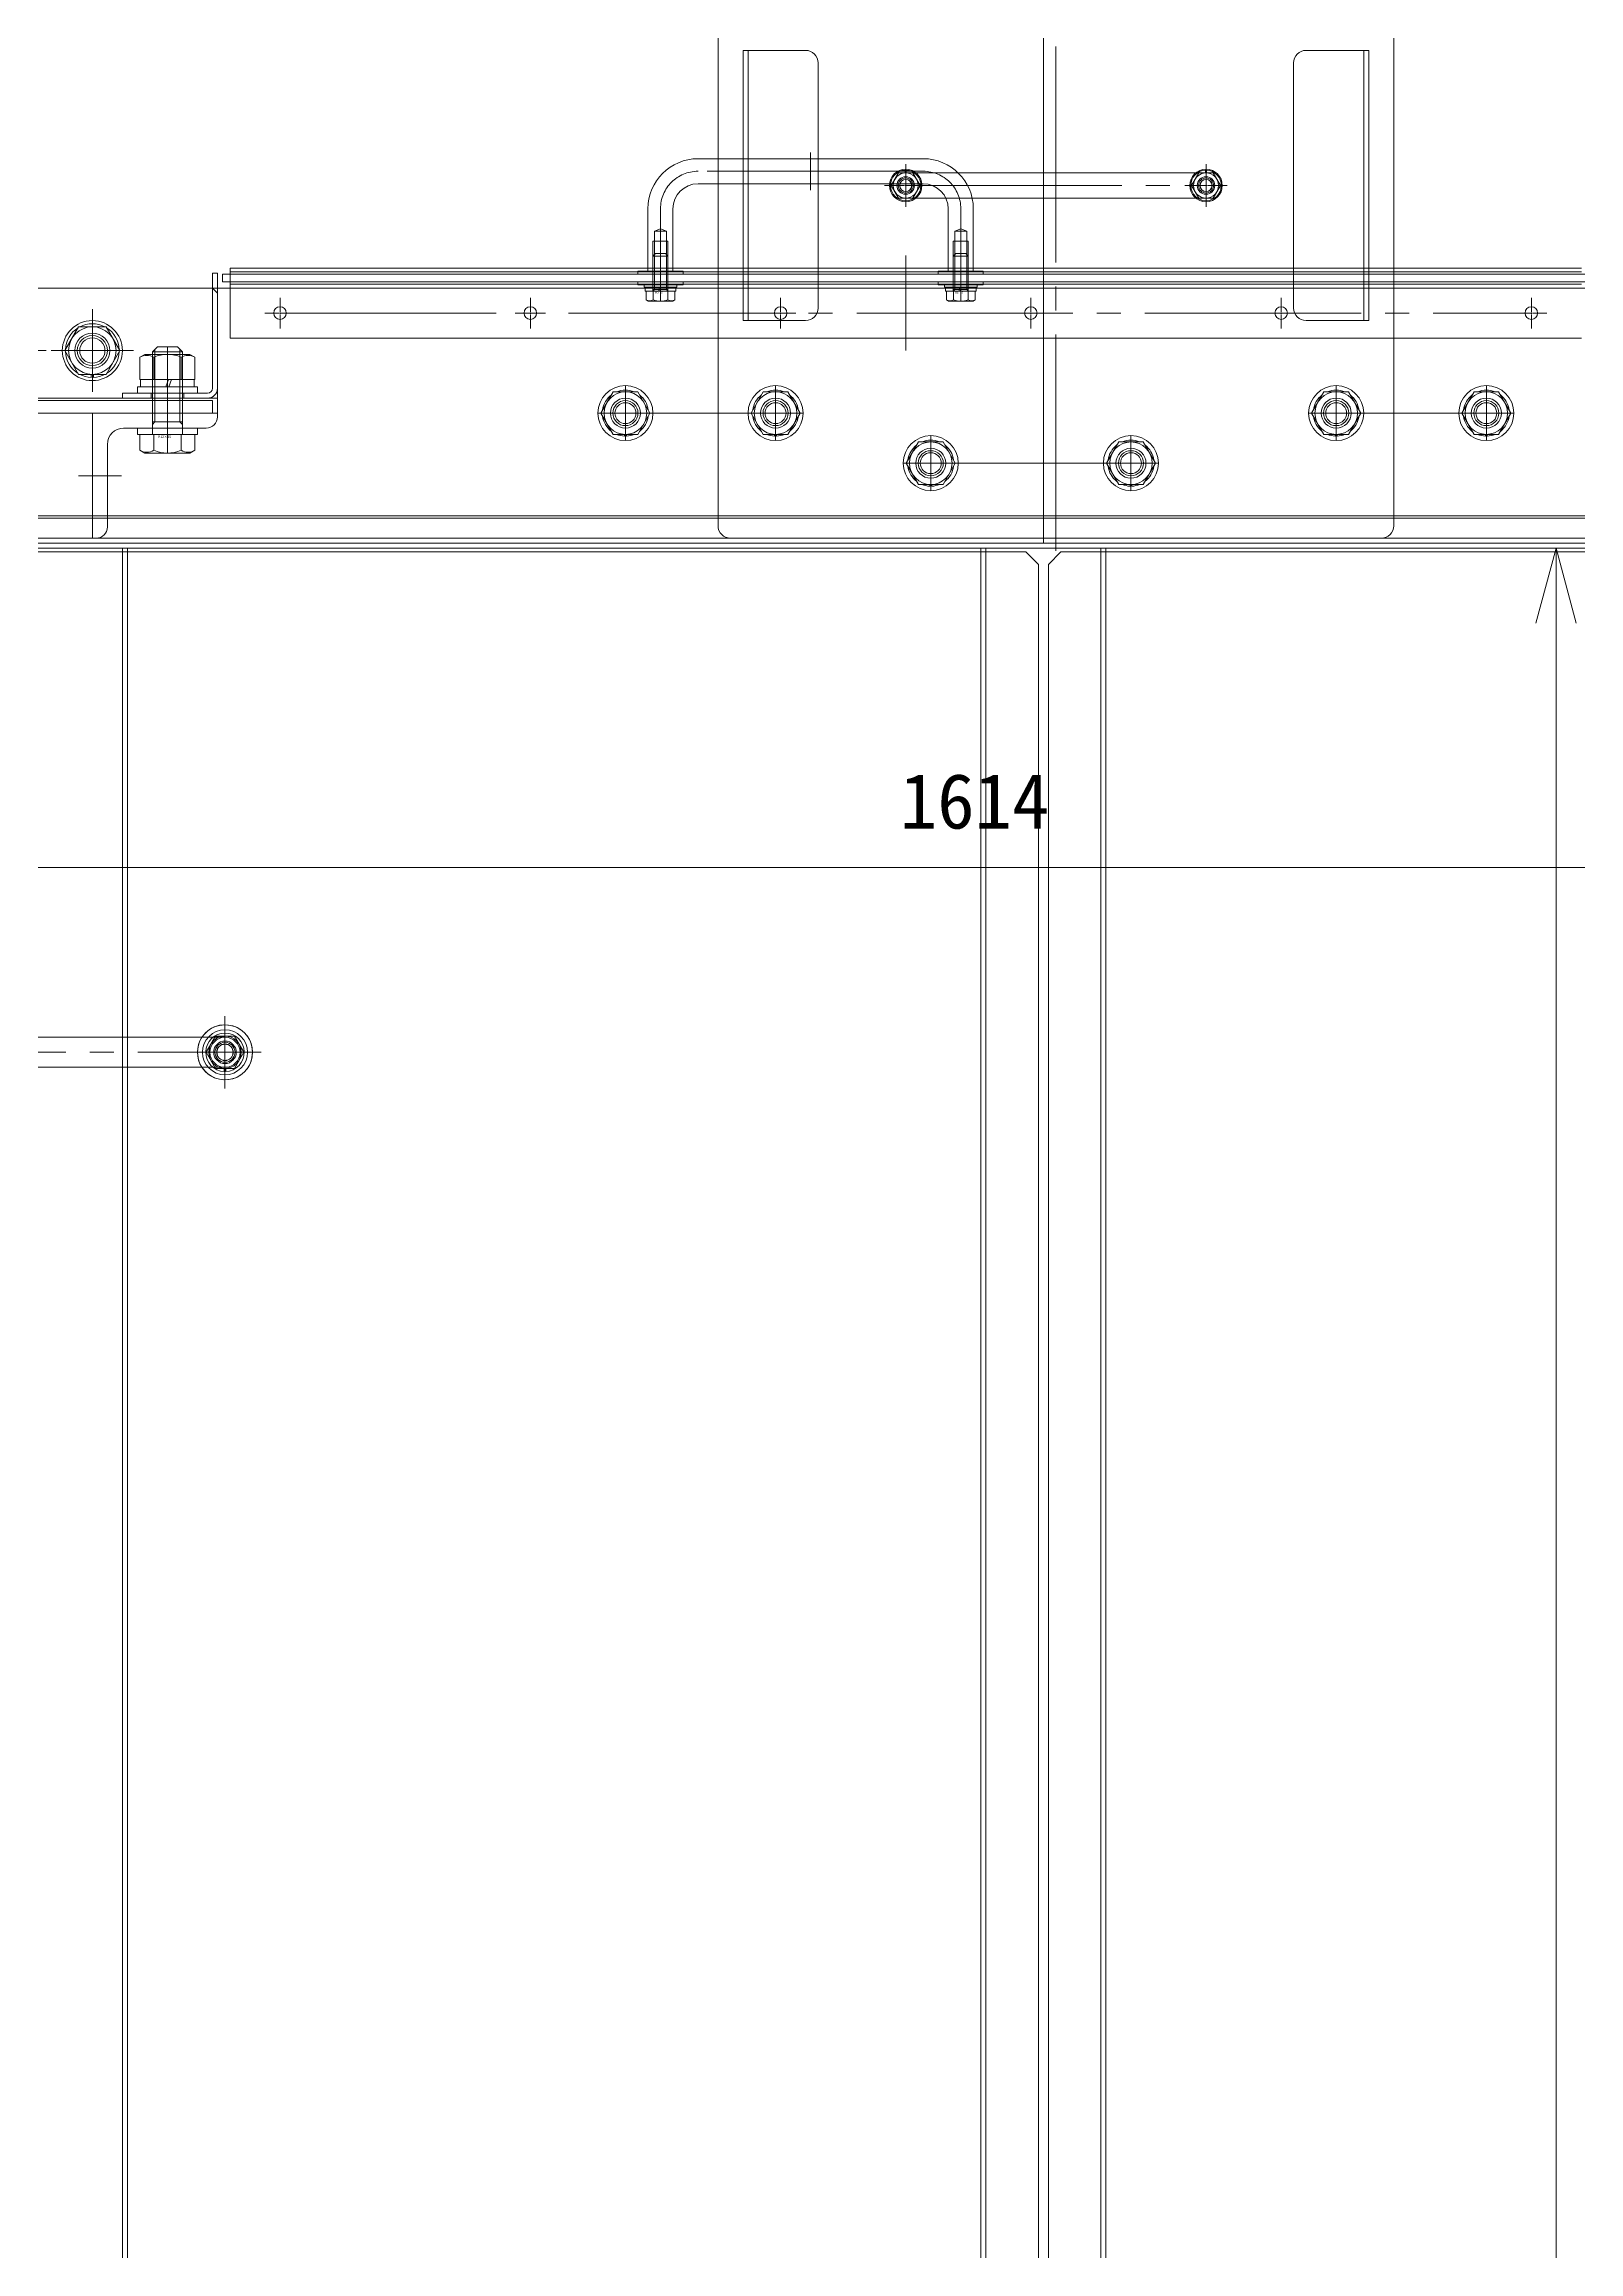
# Model space of a CAD drawing. Units: millimetres at full size. Extents: x -32787 to 32787, y -11878 to 14562.
# Drawn here: x -18567 to -17954, y 10289 to 11172 of the extents above; entities that cross this region are included whole.
import ezdxf
from ezdxf.enums import TextEntityAlignment as Align

# ---------------------------------------------------------------- set-up
doc = ezdxf.new("R2010")
doc.units = ezdxf.units.MM
doc.header["$LTSCALE"] = 9.6
doc.linetypes.add('CHAIN2', pattern=[12, 9, -1, 1, -1])
for name, color, linetype, lineweight in [('0-2_0', 2, 'Continuous', 9), ('0-7_01_外形線', 134, 'Continuous', 9), ('0-8_04_中心線', 4, 'CHAIN2', 9), ('0-9_03_かくれ線', 5, 'Continuous', 9), ('0-E_08_DIM', 3, 'Continuous', 9)]:
    doc.layers.add(name, color=color, linetype=linetype, lineweight=lineweight)
doc.styles.add('ＭＳ ゴシック', font='')
doc.styles.get('ＭＳ ゴシック').set_extended_font_data('MS Gothic')

# ---------------------------------------------------------------- blocks, each defined once
blk = doc.blocks.new('U4927')
at = {"layer": '0-8_04_中心線'}
for p, q in [((0, 1.4), (0, 10.5)), ((-10.5, 0), (-1.4, 0)), ((1.4, 0), (10.5, 0)), ((0, -10.5), (0, -1.4))]:
    blk.add_line(p, q, dxfattribs=at)
at = {"layer": '0-8_04_中心線', "linetype": 'Continuous'}
for p, q in [((-0.7, 0), (0.7, 0)), ((0, -0.7), (0, 0.7))]:
    blk.add_line(p, q, dxfattribs=at)
blk = doc.blocks.new('U4916')
at = {"layer": '0-8_04_中心線'}
for p, q in [((0, 1.2), (0, 9.5)), ((-9.5, 0), (-1.2, 0)), ((1.2, 0), (9.5, 0)), ((0, -9.5), (0, -1.2))]:
    blk.add_line(p, q, dxfattribs=at)
at = {"layer": '0-8_04_中心線', "linetype": 'Continuous'}
for p, q in [((-0.6, 0), (0.6, 0)), ((0, -0.6), (0, 0.6))]:
    blk.add_line(p, q, dxfattribs=at)
blk = doc.blocks.new('U4917')
at = {"layer": '0-8_04_中心線'}
for p, q in [((0, 1.2), (0, 9.5)), ((-9.5, 0), (-1.2, 0)), ((1.2, 0), (9.5, 0)), ((0, -9.5), (0, -1.2))]:
    blk.add_line(p, q, dxfattribs=at)
at = {"layer": '0-8_04_中心線', "linetype": 'Continuous'}
for p, q in [((-0.6, 0), (0.6, 0)), ((0, -0.6), (0, 0.6))]:
    blk.add_line(p, q, dxfattribs=at)
blk = doc.blocks.new('U4918')
at = {"layer": '0-8_04_中心線'}
for p, q in [((0, 1.2), (0, 9.5)), ((-9.5, 0), (-1.2, 0)), ((1.2, 0), (9.5, 0)), ((0, -9.5), (0, -1.2))]:
    blk.add_line(p, q, dxfattribs=at)
at = {"layer": '0-8_04_中心線', "linetype": 'Continuous'}
for p, q in [((-0.6, 0), (0.6, 0)), ((0, -0.6), (0, 0.6))]:
    blk.add_line(p, q, dxfattribs=at)
blk = doc.blocks.new('U4919')
at = {"layer": '0-8_04_中心線'}
for p, q in [((0, 1.2), (0, 9.5)), ((-9.5, 0), (-1.2, 0)), ((1.2, 0), (9.5, 0)), ((0, -9.5), (0, -1.2))]:
    blk.add_line(p, q, dxfattribs=at)
at = {"layer": '0-8_04_中心線', "linetype": 'Continuous'}
for p, q in [((-0.6, 0), (0.6, 0)), ((0, -0.6), (0, 0.6))]:
    blk.add_line(p, q, dxfattribs=at)
blk = doc.blocks.new('U4920')
at = {"layer": '0-8_04_中心線'}
for p, q in [((0, 1.2), (0, 9.5)), ((-9.5, 0), (-1.2, 0)), ((1.2, 0), (9.5, 0)), ((0, -9.5), (0, -1.2))]:
    blk.add_line(p, q, dxfattribs=at)
at = {"layer": '0-8_04_中心線', "linetype": 'Continuous'}
for p, q in [((-0.6, 0), (0.6, 0)), ((0, -0.6), (0, 0.6))]:
    blk.add_line(p, q, dxfattribs=at)
blk = doc.blocks.new('U4921')
at = {"layer": '0-8_04_中心線'}
for p, q in [((0, 1.2), (0, 9.5)), ((-9.5, 0), (-1.2, 0)), ((1.2, 0), (9.5, 0)), ((0, -9.5), (0, -1.2))]:
    blk.add_line(p, q, dxfattribs=at)
at = {"layer": '0-8_04_中心線', "linetype": 'Continuous'}
for p, q in [((-0.6, 0), (0.6, 0)), ((0, -0.6), (0, 0.6))]:
    blk.add_line(p, q, dxfattribs=at)
blk = doc.blocks.new('U5022')
at = {"layer": '0-8_04_中心線'}
for p, q in [((-6.11, 0), (-0.522, 0)), ((0, 0.522), (0, 6.11)), ((0.522, 0), (6.11, 0)), ((0, -6.11), (0, -0.522))]:
    blk.add_line(p, q, dxfattribs=at)
at = {"layer": '0-8_04_中心線', "linetype": 'Continuous'}
for p, q in [((-0.261, 0), (0.261, 0)), ((0, -0.261), (0, 0.261))]:
    blk.add_line(p, q, dxfattribs=at)
blk = doc.blocks.new('U5023')
at = {"layer": '0-8_04_中心線'}
for p, q in [((-6.11, 0), (-0.522, 0)), ((0, 0.522), (0, 6.11)), ((0.522, 0), (6.11, 0)), ((0, -6.11), (0, -0.522))]:
    blk.add_line(p, q, dxfattribs=at)
at = {"layer": '0-8_04_中心線', "linetype": 'Continuous'}
for p, q in [((-0.261, 0), (0.261, 0)), ((0, -0.261), (0, 0.261))]:
    blk.add_line(p, q, dxfattribs=at)
blk = doc.blocks.new('U5024')
at = {"layer": '0-8_04_中心線'}
for p, q in [((-6.11, 0), (-0.522, 0)), ((0, 0.522), (0, 6.11)), ((0.522, 0), (6.11, 0)), ((0, -6.11), (0, -0.522))]:
    blk.add_line(p, q, dxfattribs=at)
at = {"layer": '0-8_04_中心線', "linetype": 'Continuous'}
for p, q in [((-0.261, 0), (0.261, 0)), ((0, -0.261), (0, 0.261))]:
    blk.add_line(p, q, dxfattribs=at)
blk = doc.blocks.new('U5025')
at = {"layer": '0-8_04_中心線'}
for p, q in [((-6.11, 0), (-0.522, 0)), ((0, 0.522), (0, 6.11)), ((0.522, 0), (6.11, 0)), ((0, -6.11), (0, -0.522))]:
    blk.add_line(p, q, dxfattribs=at)
at = {"layer": '0-8_04_中心線', "linetype": 'Continuous'}
for p, q in [((-0.261, 0), (0.261, 0)), ((0, -0.261), (0, 0.261))]:
    blk.add_line(p, q, dxfattribs=at)
blk = doc.blocks.new('U5026')
at = {"layer": '0-8_04_中心線'}
for p, q in [((-6.11, 0), (-0.522, 0)), ((0, 0.522), (0, 6.11)), ((0.522, 0), (6.11, 0)), ((0, -6.11), (0, -0.522))]:
    blk.add_line(p, q, dxfattribs=at)
at = {"layer": '0-8_04_中心線', "linetype": 'Continuous'}
for p, q in [((-0.261, 0), (0.261, 0)), ((0, -0.261), (0, 0.261))]:
    blk.add_line(p, q, dxfattribs=at)
blk = doc.blocks.new('U5021')
at = {"layer": '0-8_04_中心線'}
for p, q in [((-6.11, 0), (-0.522, 0)), ((0, 0.522), (0, 6.11)), ((0.522, 0), (6.11, 0)), ((0, -6.11), (0, -0.522))]:
    blk.add_line(p, q, dxfattribs=at)
at = {"layer": '0-8_04_中心線', "linetype": 'Continuous'}
for p, q in [((-0.261, 0), (0.261, 0)), ((0, -0.261), (0, 0.261))]:
    blk.add_line(p, q, dxfattribs=at)
blk = doc.blocks.new('U5093')
at = {"layer": '0-8_04_中心線'}
for p, q in [((0, 1.2), (0, 9.5)), ((-9.5, 0), (-1.2, 0)), ((1.2, 0), (9.5, 0)), ((0, -9.5), (0, -1.2))]:
    blk.add_line(p, q, dxfattribs=at)
at = {"layer": '0-8_04_中心線', "linetype": 'Continuous'}
for p, q in [((-0.6, 0), (0.6, 0)), ((0, -0.6), (0, 0.6))]:
    blk.add_line(p, q, dxfattribs=at)
blk = doc.blocks.new('U5095')
at = {"layer": '0-8_04_中心線'}
for p, q in [((0, 2.2), (0, 14.5)), ((-14.5, 0), (-2.2, 0)), ((2.2, 0), (14.5, 0)), ((0, -14.5), (0, -2.2))]:
    blk.add_line(p, q, dxfattribs=at)
at = {"layer": '0-8_04_中心線', "linetype": 'Continuous'}
for p, q in [((-1.1, 0), (1.1, 0)), ((0, -1.1), (0, 1.1))]:
    blk.add_line(p, q, dxfattribs=at)
blk = doc.blocks.new('U5097')
at = {"layer": '0-8_04_中心線'}
for p, q in [((0, 2.2), (0, 14.5)), ((-14.5, 0), (-2.2, 0)), ((2.2, 0), (14.5, 0)), ((0, -14.5), (0, -2.2))]:
    blk.add_line(p, q, dxfattribs=at)
at = {"layer": '0-8_04_中心線', "linetype": 'Continuous'}
for p, q in [((-1.1, 0), (1.1, 0)), ((0, -1.1), (0, 1.1))]:
    blk.add_line(p, q, dxfattribs=at)
blk = doc.blocks.new('U5104')
at = {"layer": '0-8_04_中心線'}
for p, q in [((-8, 0), (-0.9, 0)), ((0, 0.9), (0, 8)), ((0.9, 0), (8, 0)), ((0, -8), (0, -0.9))]:
    blk.add_line(p, q, dxfattribs=at)
at = {"layer": '0-8_04_中心線', "linetype": 'Continuous'}
for p, q in [((-0.45, 0), (0.45, 0)), ((0, -0.45), (0, 0.45))]:
    blk.add_line(p, q, dxfattribs=at)
blk = doc.blocks.new('U5120')
at = {"layer": '0-8_04_中心線'}
for p, q in [((0, 2.2), (0, 14.5)), ((-14.5, 0), (-2.2, 0)), ((2.2, 0), (14.5, 0)), ((0, -14.5), (0, -2.2))]:
    blk.add_line(p, q, dxfattribs=at)
at = {"layer": '0-8_04_中心線', "linetype": 'Continuous'}
for p, q in [((-1.1, 0), (1.1, 0)), ((0, -1.1), (0, 1.1))]:
    blk.add_line(p, q, dxfattribs=at)
blk = doc.blocks.new('U5116')
at = {"layer": '0-8_04_中心線'}
for p, q in [((0, 1.2), (0, 9.5)), ((-9.5, 0), (-1.2, 0)), ((1.2, 0), (9.5, 0)), ((0, -9.5), (0, -1.2))]:
    blk.add_line(p, q, dxfattribs=at)
at = {"layer": '0-8_04_中心線', "linetype": 'Continuous'}
for p, q in [((-0.6, 0), (0.6, 0)), ((0, -0.6), (0, 0.6))]:
    blk.add_line(p, q, dxfattribs=at)
blk = doc.blocks.new('U5118')
at = {"layer": '0-8_04_中心線'}
for p, q in [((0, 2.2), (0, 14.5)), ((-14.5, 0), (-2.2, 0)), ((2.2, 0), (14.5, 0)), ((0, -14.5), (0, -2.2))]:
    blk.add_line(p, q, dxfattribs=at)
at = {"layer": '0-8_04_中心線', "linetype": 'Continuous'}
for p, q in [((-1.1, 0), (1.1, 0)), ((0, -1.1), (0, 1.1))]:
    blk.add_line(p, q, dxfattribs=at)
blk = doc.blocks.new('U5434')
at = {"layer": '0-8_04_中心線'}
for p, q in [((0, 2.6), (0, 16.5)), ((-16.5, 0), (-2.6, 0)), ((2.6, 0), (16.5, 0)), ((0, -16.5), (0, -2.6))]:
    blk.add_line(p, q, dxfattribs=at)
at = {"layer": '0-8_04_中心線', "linetype": 'Continuous'}
for p, q in [((-1.3, 0), (1.3, 0)), ((0, -1.3), (0, 1.3))]:
    blk.add_line(p, q, dxfattribs=at)
blk = doc.blocks.new('U6081')
at = {"layer": '0-8_04_中心線'}
for p, q in [((-7, 0), (-0.7, 0)), ((0, 0.7), (0, 7)), ((0.7, 0), (7, 0)), ((0, -7), (0, -0.7))]:
    blk.add_line(p, q, dxfattribs=at)
at = {"layer": '0-8_04_中心線', "linetype": 'Continuous'}
for p, q in [((-0.35, 0), (0.35, 0)), ((0, -0.35), (0, 0.35))]:
    blk.add_line(p, q, dxfattribs=at)
blk = doc.blocks.new('U6082')
at = {"layer": '0-8_04_中心線'}
for p, q in [((-7, 0), (-0.7, 0)), ((0, 0.7), (0, 7)), ((0.7, 0), (7, 0)), ((0, -7), (0, -0.7))]:
    blk.add_line(p, q, dxfattribs=at)
at = {"layer": '0-8_04_中心線', "linetype": 'Continuous'}
for p, q in [((-0.35, 0), (0.35, 0)), ((0, -0.35), (0, 0.35))]:
    blk.add_line(p, q, dxfattribs=at)
blk = doc.blocks.new('U6084')
at = {"layer": '0-8_04_中心線'}
for p, q in [((-8.5, 0), (-1, 0)), ((0, 1), (0, 8.5)), ((1, 0), (8.5, 0)), ((0, -8.5), (0, -1))]:
    blk.add_line(p, q, dxfattribs=at)
at = {"layer": '0-8_04_中心線', "linetype": 'Continuous'}
for p, q in [((-0.5, 0), (0.5, 0)), ((0, -0.5), (0, 0.5))]:
    blk.add_line(p, q, dxfattribs=at)
blk = doc.blocks.new('U6083')
at = {"layer": '0-8_04_中心線'}
for p, q in [((-8.5, 0), (-1, 0)), ((0, 1), (0, 8.5)), ((1, 0), (8.5, 0)), ((0, -8.5), (0, -1))]:
    blk.add_line(p, q, dxfattribs=at)
at = {"layer": '0-8_04_中心線', "linetype": 'Continuous'}
for p, q in [((-0.5, 0), (0.5, 0)), ((0, -0.5), (0, 0.5))]:
    blk.add_line(p, q, dxfattribs=at)
blk = doc.blocks.new('_Open30')
at = {"layer": '0-E_08_DIM'}
blk.add_line((0, 0), (-1, 0), dxfattribs=at)
blk.add_lwpolyline([(-1, 0.2679), (0, 0), (-1, -0.2679)], dxfattribs=at)

msp = doc.modelspace()

# ---------------------------------------------------------------- linework, layer by layer
at = {"layer": '0-2_0', "color": 134}
for p, q in [((-18970.165, 10983.284), (-17366.165, 10983.284)), ((-18975.165, 10970.284), (-17361.165, 10970.284)), ((-18584.165, 10970.284), (-18534.165, 10970.284)), ((-18534.165, 10968.784), (-18534.165, 10970.284)), ((-18193.165, 10970.284), (-18143.165, 10970.284)), ((-18193.165, 10968.784), (-18193.165, 10970.284)), ((-18143.165, 10968.784), (-18143.165, 10970.284))]:
    msp.add_line(p, q, dxfattribs=at)
for points in [[(-18500.165, 11074.269), (-18500.165, 11080.284), (-18498.165, 11080.284), (-18498.165, 11074.336)], [(-18493.155, 11076.781), (-18496.155, 11076.781), (-18496.155, 11079.781), (-18493.155, 11079.781)]]:
    msp.add_lwpolyline(points, dxfattribs=at)
at = {"layer": '0-7_01_外形線'}
for p, q in [((-18298.165, 11082.284), (-18298.165, 11174.284)), ((-18028.165, 11082.284), (-18028.165, 11174.284)), ((-18298.165, 11125.981), (-18306.155, 11125.981)), ((-18223.165, 11120.284), (-18103.165, 11120.284)), ((-18298.165, 11115.981), (-18306.155, 11115.981)), ((-18326.155, 11105.981), (-18326.155, 11082.281)), ((-18316.155, 11105.981), (-18316.155, 11082.281)), ((-18223.165, 11110.284), (-18103.165, 11110.284)), ((-18500.165, 11080.284), (-18498.165, 11080.284)), ((-18493.155, 11082.284), (-17953.155, 11082.284)), ((-18493.155, 11054.284), (-18493.155, 11082.284)), ((-18493.155, 11074.284), (-18823.155, 11074.284)), ((-18553.65, 11058.784), (-18559.134, 11049.284)), ((-18542.68, 11058.784), (-18553.65, 11058.784)), ((-18537.195, 11049.284), (-18542.68, 11058.784)), ((-18559.134, 11049.284), (-18553.65, 11039.784)), ((-18542.68, 11039.784), (-18537.195, 11049.284)), ((-18493.155, 11054.284), (-17953.155, 11054.284)), ((-18553.65, 11039.784), (-18542.68, 11039.784)), ((-18548.615, 11039.784), (-18548.615, 11038.543)), ((-18547.715, 11039.784), (-18547.715, 11038.543)), ((-18325.35, 11024.284), (-18330.257, 11032.784)), ((-18265.35, 11024.284), (-18270.257, 11032.784)), ((-18041.35, 11024.284), (-18046.257, 11032.784)), ((-17981.35, 11024.284), (-17986.257, 11032.784)), ((-18344.98, 11024.284), (-18340.072, 11015.784)), ((-18330.257, 11015.784), (-18325.35, 11024.284)), ((-18284.98, 11024.284), (-18280.072, 11015.784)), ((-18270.257, 11015.784), (-18265.35, 11024.284)), ((-18060.98, 11024.284), (-18056.072, 11015.784)), ((-18046.257, 11015.784), (-18041.35, 11024.284)), ((-18000.98, 11024.284), (-17996.072, 11015.784)), ((-17986.257, 11015.784), (-17981.35, 11024.284)), ((-18340.072, 11015.784), (-18330.257, 11015.784)), ((-18335.54, 11015.784), (-18335.54, 11015.091)), ((-18334.79, 11015.784), (-18334.79, 11015.091)), ((-18280.072, 11015.784), (-18270.257, 11015.784)), ((-18275.54, 11015.784), (-18275.54, 11015.091)), ((-18274.79, 11015.784), (-18274.79, 11015.091)), ((-18056.072, 11015.784), (-18046.257, 11015.784)), ((-18051.54, 11015.784), (-18051.54, 11015.091)), ((-18050.79, 11015.784), (-18050.79, 11015.091)), ((-17996.072, 11015.784), (-17986.257, 11015.784)), ((-17991.54, 11015.784), (-17991.54, 11015.091)), ((-17990.79, 11015.784), (-17990.79, 11015.091)), ((-18203.35, 11004.284), (-18208.257, 11012.784)), ((-18123.35, 11004.284), (-18128.257, 11012.784)), ((-18222.98, 11004.284), (-18218.072, 10995.784)), ((-18208.257, 10995.784), (-18203.35, 11004.284)), ((-18142.98, 11004.284), (-18138.072, 10995.784)), ((-18128.257, 10995.784), (-18123.35, 11004.284)), ((-18218.072, 10995.784), (-18208.257, 10995.784)), ((-18213.54, 10995.784), (-18213.54, 10995.091)), ((-18212.79, 10995.784), (-18212.79, 10995.091)), ((-18138.072, 10995.784), (-18128.257, 10995.784)), ((-18133.54, 10995.784), (-18133.54, 10995.091)), ((-18132.79, 10995.784), (-18132.79, 10995.091)), ((-18645.165, 10774.784), (-18495.165, 10774.784)), ((-18645.165, 10774.784), (-18495.165, 10774.784)), ((-18645.165, 10762.784), (-18495.165, 10762.784)), ((-18645.165, 10762.784), (-18495.165, 10762.784))]:
    msp.add_line(p, q, dxfattribs=at)
for points in [[(-18330.257, 11032.784), (-18340.072, 11032.784), (-18344.98, 11024.284)], [(-18270.257, 11032.784), (-18280.072, 11032.784), (-18284.98, 11024.284)], [(-18046.257, 11032.784), (-18056.072, 11032.784), (-18060.98, 11024.284)], [(-17986.257, 11032.784), (-17996.072, 11032.784), (-18000.98, 11024.284)], [(-18208.257, 11012.784), (-18218.072, 11012.784), (-18222.98, 11004.284)], [(-18128.257, 11012.784), (-18138.072, 11012.784), (-18142.98, 11004.284)]]:
    msp.add_lwpolyline(points, dxfattribs=at)
for points in [[(-18970.165, 9983.784), (-18970.165, 10963.784), (-18965.165, 10968.784), (-18175.165, 10968.784), (-18170.165, 10963.784), (-18170.165, 9983.784), (-18175.165, 9978.784), (-18965.165, 9978.784)], [(-17373.166, 10241.284), (-17366.165, 10241.284), (-17366.165, 10963.783), (-17371.165, 10968.783), (-18161.165, 10968.784), (-18166.165, 10963.784), (-18166.165, 9983.784), (-18161.165, 9978.784), (-17378.166, 9978.784), (-17378.166, 10236.284)]]:
    msp.add_lwpolyline(points, close=True, dxfattribs=at)
for centre, radius in [((-18473.155, 11064.284), 2.5), ((-18373.155, 11064.284), 2.5), ((-18273.155, 11064.284), 2.5), ((-18173.155, 11064.284), 2.5), ((-18073.155, 11064.284), 2.5), ((-17973.155, 11064.284), 2.5), ((-18548.165, 11049.284), 12), ((-18548.165, 11049.284), 9.5), ((-18548.165, 11049.284), 6), ((-18548.165, 11049.284), 5.053), ((-18335.165, 11024.284), 11), ((-18335.165, 11024.284), 8.5), ((-18275.165, 11024.284), 11), ((-18275.165, 11024.284), 8.5), ((-18051.165, 11024.284), 11), ((-18051.165, 11024.284), 8.5), ((-17991.165, 11024.284), 11), ((-17991.165, 11024.284), 8.5), ((-18335.165, 11024.284), 5), ((-18335.165, 11024.284), 4.188), ((-18275.165, 11024.284), 5), ((-18275.165, 11024.284), 4.188), ((-18051.165, 11024.284), 5), ((-18051.165, 11024.284), 4.188), ((-17991.165, 11024.284), 5), ((-17991.165, 11024.284), 4.188), ((-18213.165, 11004.284), 11), ((-18133.165, 11004.284), 11), ((-18213.165, 11004.284), 8.5), ((-18213.165, 11004.284), 5), ((-18213.165, 11004.284), 4.188), ((-18133.165, 11004.284), 8.5), ((-18133.165, 11004.284), 5), ((-18133.165, 11004.284), 4.188)]:
    msp.add_circle(centre, radius, dxfattribs=at)
for centre, radius, start, end in [((-18306.155, 11105.981), 20, 90, 180), ((-18223.165, 11115.284), 5, 90, 270), ((-18103.165, 11115.284), 5, 270, 90), ((-18306.155, 11105.981), 10, 90, 180), ((-18548.165, 11049.284), 10.75, 122.09453, 177.90547), ((-18548.165, 11049.284), 10.75, 62.09453, 117.90547), ((-18548.165, 11049.284), 10.75, 2.09453, 57.90547), ((-18548.165, 11049.284), 10.75, 182.09453, 237.90547), ((-18548.165, 11049.284), 10.75, 302.09453, 357.90547), ((-18548.165, 11049.284), 10.75, 242.09453, 267.60087), ((-18548.165, 11049.284), 10.75, 272.39913, 297.90547), ((-18335.165, 11024.284), 9.2, 127.50502, 172.49498), ((-18335.165, 11024.284), 9.2, 67.50502, 112.49498), ((-18335.165, 11024.284), 9.2, 7.50502, 52.49498), ((-18275.165, 11024.284), 9.2, 127.50502, 172.49498), ((-18275.165, 11024.284), 9.2, 67.50502, 112.49498), ((-18275.165, 11024.284), 9.2, 7.50502, 52.49498), ((-18051.165, 11024.284), 9.2, 127.50502, 172.49498), ((-18051.165, 11024.284), 9.2, 67.50502, 112.49498), ((-18051.165, 11024.284), 9.2, 7.50502, 52.49498), ((-17991.165, 11024.284), 9.2, 127.50502, 172.49498), ((-17991.165, 11024.284), 9.2, 67.50502, 112.49498), ((-17991.165, 11024.284), 9.2, 7.50502, 52.49498), ((-18335.165, 11024.284), 9.2, 187.50502, 232.49498), ((-18335.165, 11024.284), 9.2, 307.50502, 352.49498), ((-18275.165, 11024.284), 9.2, 187.50502, 232.49498), ((-18275.165, 11024.284), 9.2, 307.50502, 352.49498), ((-18051.165, 11024.284), 9.2, 187.50502, 232.49498), ((-18051.165, 11024.284), 9.2, 307.50502, 352.49498), ((-17991.165, 11024.284), 9.2, 187.50502, 232.49498), ((-17991.165, 11024.284), 9.2, 307.50502, 352.49498), ((-18335.165, 11024.284), 9.2, 247.50502, 267.66393), ((-18335.165, 11024.284), 9.2, 272.33607, 292.49498), ((-18275.165, 11024.284), 9.2, 247.50502, 267.66393), ((-18275.165, 11024.284), 9.2, 272.33607, 292.49498), ((-18051.165, 11024.284), 9.2, 247.50502, 267.66393), ((-18051.165, 11024.284), 9.2, 272.33607, 292.49498), ((-17991.165, 11024.284), 9.2, 247.50502, 267.66393), ((-17991.165, 11024.284), 9.2, 272.33607, 292.49498), ((-18213.165, 11004.284), 9.2, 127.50502, 172.49498), ((-18213.165, 11004.284), 9.2, 67.50502, 112.49498), ((-18213.165, 11004.284), 9.2, 7.50502, 52.49498), ((-18133.165, 11004.284), 9.2, 127.50502, 172.49498), ((-18133.165, 11004.284), 9.2, 67.50502, 112.49498), ((-18133.165, 11004.284), 9.2, 7.50502, 52.49498), ((-18213.165, 11004.284), 9.2, 187.50502, 232.49498), ((-18213.165, 11004.284), 9.2, 307.50502, 352.49498), ((-18133.165, 11004.284), 9.2, 187.50502, 232.49498), ((-18133.165, 11004.284), 9.2, 307.50502, 352.49498), ((-18213.165, 11004.284), 9.2, 247.50502, 267.66393), ((-18213.165, 11004.284), 9.2, 272.33607, 292.49498), ((-18133.165, 11004.284), 9.2, 247.50502, 267.66393), ((-18133.165, 11004.284), 9.2, 272.33607, 292.49498), ((-18495.165, 10768.784), 11, 213.05573, 146.94427), ((-18495.165, 10768.784), 11, 213.05573, 146.94427), ((-18495.165, 10768.784), 6, 270, 90), ((-18495.165, 10768.784), 6, 270, 90)]:
    msp.add_arc(centre, radius, start, end, dxfattribs=at)
at = {"layer": '0-8_04_中心線'}
for p, q in [((-18163.165, 10969.284), (-18163.165, 11184.284)), ((-18261.155, 11128.481), (-18261.155, 11113.481)), ((-18216.155, 11120.981), (-18306.155, 11120.981)), ((-18163.165, 11107.784), (-18163.165, 11122.784)), ((-18223.165, 11115.284), (-18103.165, 11115.284)), ((-18223.165, 11115.284), (-18103.165, 11115.284)), ((-18321.155, 11105.981), (-18321.155, 11077.981)), ((-18201.155, 11077.981), (-18201.155, 11105.981)), ((-18223.155, 11049.284), (-18223.155, 11087.284)), ((-18548.165, 11061.284), (-18548.165, 11037.284)), ((-18473.155, 11064.284), (-17973.155, 11064.284)), ((-18768.165, 11049.284), (-18548.165, 11049.284)), ((-18536.165, 11049.284), (-18560.165, 11049.284)), ((-18518.165, 11008.284), (-18518.165, 11050.784)), ((-18518.165, 11010.284), (-18518.165, 11043.284)), ((-18518.165, 11021.284), (-18518.165, 11041.284)), ((-18335.165, 11035.284), (-18335.165, 11013.284)), ((-18275.165, 11035.284), (-18275.165, 11013.284)), ((-18051.165, 11035.284), (-18051.165, 11013.284)), ((-17991.165, 11035.284), (-17991.165, 11013.284)), ((-18324.165, 11024.284), (-18346.165, 11024.284)), ((-18335.165, 11024.284), (-18275.165, 11024.284)), ((-18264.165, 11024.284), (-18286.165, 11024.284)), ((-18040.165, 11024.284), (-18062.165, 11024.284)), ((-18051.165, 11024.284), (-17991.165, 11024.284)), ((-17980.165, 11024.284), (-18002.165, 11024.284)), ((-18213.165, 11015.284), (-18213.165, 10993.284)), ((-18133.165, 11015.284), (-18133.165, 10993.284)), ((-18553.66, 10999.284), (-18536.558, 10999.284)), ((-18202.165, 11004.284), (-18224.165, 11004.284)), ((-18213.165, 11004.284), (-18133.165, 11004.284)), ((-18122.165, 11004.284), (-18144.165, 11004.284)), ((-18645.165, 10768.784), (-18495.165, 10768.784)), ((-18645.165, 10768.784), (-18495.165, 10768.784))]:
    msp.add_line(p, q, dxfattribs=at)
for centre, start, end in [((-18306.155, 11105.981), 90, 180), ((-18216.155, 11105.981), 0, 90)]:
    msp.add_arc(centre, 15, start, end, dxfattribs=at)
at = {"layer": '0-9_03_かくれ線'}
for p, q in [((-18288.165, 11169.284), (-18263.165, 11169.284)), ((-18286.165, 11061.284), (-18286.165, 11169.284)), ((-18258.165, 11164.284), (-18258.165, 11066.284)), ((-18068.165, 11164.284), (-18068.165, 11066.284)), ((-18038.165, 11169.284), (-18063.165, 11169.284)), ((-18040.165, 11061.284), (-18040.165, 11169.284)), ((-18216.155, 11125.981), (-18298.165, 11125.981)), ((-18223.39, 11120.284), (-18223.39, 11121.38)), ((-18222.94, 11120.284), (-18222.94, 11121.38)), ((-18103.39, 11120.284), (-18103.39, 11121.38)), ((-18102.94, 11120.284), (-18102.94, 11121.38)), ((-18216.155, 11115.981), (-18298.165, 11115.981)), ((-18206.155, 11082.281), (-18206.155, 11105.981)), ((-18196.155, 11082.281), (-18196.155, 11105.981)), ((-18324.155, 11087.081), (-18323.155, 11088.081)), ((-18318.155, 11087.081), (-18324.155, 11087.081)), ((-18324.155, 11073.081), (-18324.155, 11087.081)), ((-18323.555, 11073.681), (-18323.555, 11087.681)), ((-18319.155, 11088.081), (-18323.155, 11088.081)), ((-18321.155, 11069.081), (-18321.155, 11088.081)), ((-18318.155, 11087.081), (-18319.155, 11088.081)), ((-18318.755, 11073.681), (-18318.755, 11087.681)), ((-18318.155, 11073.081), (-18318.155, 11087.081)), ((-18204.155, 11087.081), (-18203.155, 11088.081)), ((-18198.155, 11087.081), (-18204.155, 11087.081)), ((-18204.155, 11073.081), (-18204.155, 11087.081)), ((-18203.555, 11073.681), (-18203.555, 11087.681)), ((-18199.155, 11088.081), (-18203.155, 11088.081)), ((-18201.155, 11069.081), (-18201.155, 11088.081)), ((-18198.155, 11087.081), (-18199.155, 11088.081)), ((-18198.755, 11073.681), (-18198.755, 11087.681)), ((-18198.155, 11073.081), (-18198.155, 11087.081)), ((-18493.155, 11080.784), (-17953.155, 11080.784)), ((-18493.155, 11079.781), (-17033.155, 11079.781)), ((-18493.155, 11076.781), (-17033.155, 11076.781)), ((-18493.155, 11075.784), (-17953.155, 11075.784)), ((-18326.155, 11082.281), (-18326.155, 11080.981)), ((-18316.155, 11080.981), (-18326.155, 11080.981)), ((-18316.155, 11082.281), (-18316.155, 11080.981)), ((-18298.165, 11082.284), (-18298.165, 10979.284)), ((-18206.155, 11082.281), (-18206.155, 11080.981)), ((-18196.155, 11080.981), (-18206.155, 11080.981)), ((-18196.155, 11082.281), (-18196.155, 11080.981)), ((-18028.165, 11082.284), (-18028.165, 10979.284)), ((-18500.165, 11034.284), (-18500.165, 11074.269)), ((-18498.165, 11034.284), (-18498.165, 11074.336)), ((-17013.155, 11074.284), (-18493.155, 11074.284)), ((-18493.155, 11074.284), (-17953.155, 11074.284)), ((-18321.455, 11074.581), (-18327.255, 11074.581)), ((-18327.255, 11073.081), (-18327.255, 11074.581)), ((-18322, 11073.081), (-18327.255, 11073.081)), ((-18315.381, 11073.081), (-18326.928, 11073.081)), ((-18326.928, 11073.081), (-18326.928, 11069.585)), ((-18315.381, 11073.081), (-18326.928, 11073.081)), ((-18326.928, 11069.585), (-18326.055, 11069.081)), ((-18316.255, 11069.081), (-18326.055, 11069.081)), ((-18324.155, 11073.681), (-18318.155, 11073.681)), ((-18323.555, 11073.681), (-18324.155, 11073.081)), ((-18324.041, 11073.081), (-18324.041, 11069.585)), ((-18321.455, 11074.581), (-18322, 11073.081)), ((-18320.855, 11074.581), (-18321.4, 11073.081)), ((-18315.055, 11073.081), (-18321.4, 11073.081)), ((-18315.055, 11074.581), (-18320.855, 11074.581)), ((-18318.755, 11073.681), (-18318.155, 11073.081)), ((-18318.268, 11073.081), (-18318.268, 11069.585)), ((-18315.381, 11069.585), (-18316.255, 11069.081)), ((-18315.381, 11073.081), (-18315.381, 11069.585)), ((-18315.055, 11074.581), (-18315.055, 11073.081)), ((-18201.455, 11074.581), (-18207.255, 11074.581)), ((-18207.255, 11073.081), (-18207.255, 11074.581)), ((-18202, 11073.081), (-18207.255, 11073.081)), ((-18195.381, 11073.081), (-18206.928, 11073.081)), ((-18206.928, 11073.081), (-18206.928, 11069.585)), ((-18195.381, 11073.081), (-18206.928, 11073.081)), ((-18206.928, 11069.585), (-18206.055, 11069.081)), ((-18196.255, 11069.081), (-18206.055, 11069.081)), ((-18204.155, 11073.681), (-18198.155, 11073.681)), ((-18203.555, 11073.681), (-18204.155, 11073.081)), ((-18204.041, 11073.081), (-18204.041, 11069.585)), ((-18201.455, 11074.581), (-18202, 11073.081)), ((-18200.855, 11074.581), (-18201.4, 11073.081)), ((-18195.055, 11073.081), (-18201.4, 11073.081)), ((-18195.055, 11074.581), (-18200.855, 11074.581)), ((-18198.755, 11073.681), (-18198.155, 11073.081)), ((-18198.268, 11073.081), (-18198.268, 11069.585)), ((-18195.381, 11069.585), (-18196.255, 11069.081)), ((-18195.381, 11073.081), (-18195.381, 11069.585)), ((-18195.055, 11074.581), (-18195.055, 11073.081)), ((-18524.165, 11048.784), (-18522.165, 11050.784)), ((-18523.165, 11020.784), (-18523.165, 11049.784)), ((-18514.165, 11050.784), (-18522.165, 11050.784)), ((-18512.165, 11048.784), (-18514.165, 11050.784)), ((-18513.165, 11020.784), (-18513.165, 11049.784)), ((-18529.134, 11046.647), (-18527.165, 11047.784)), ((-18529.134, 11037.784), (-18529.134, 11046.647)), ((-18527.165, 11047.784), (-18509.165, 11047.784)), ((-18524.165, 11015.784), (-18524.165, 11048.784)), ((-18512.165, 11048.784), (-18524.165, 11048.784)), ((-18523.65, 11037.784), (-18523.65, 11046.647)), ((-18518.165, 11047.784), (-18518.165, 11037.784)), ((-18512.68, 11037.784), (-18512.68, 11046.647)), ((-18512.165, 11015.784), (-18512.165, 11048.784)), ((-18507.195, 11046.647), (-18509.165, 11047.784)), ((-18507.195, 11037.784), (-18507.195, 11046.647)), ((-18536.165, 11032.284), (-18536.165, 11030.284)), ((-18536.165, 11032.284), (-18502.165, 11032.284)), ((-18530.165, 11034.784), (-18530.165, 11032.284)), ((-18506.165, 11032.284), (-18530.165, 11032.284)), ((-18529.134, 11037.784), (-18507.195, 11037.784)), ((-18528.915, 11037.784), (-18517.673, 11037.784)), ((-18528.915, 11034.784), (-18528.915, 11037.784)), ((-18528.915, 11034.784), (-18518.765, 11034.784)), ((-18524.665, 11030.284), (-18524.665, 11032.284)), ((-18518.765, 11034.784), (-18517.673, 11037.784)), ((-18518.165, 11037.784), (-18518.165, 11034.784)), ((-18518.165, 11034.784), (-18518.165, 11032.284)), ((-18517.565, 11034.784), (-18516.473, 11037.784)), ((-18517.565, 11034.784), (-18507.415, 11034.784)), ((-18516.473, 11037.784), (-18507.415, 11037.784)), ((-18511.665, 11030.284), (-18511.665, 11032.284)), ((-18507.415, 11037.784), (-18507.415, 11034.784)), ((-18818.165, 11030.284), (-18498.165, 11030.284)), ((-18536.165, 11030.284), (-18502.165, 11030.284)), ((-18502.665, 11018.284), (-18535.665, 11018.284)), ((-18529.134, 11015.784), (-18529.134, 11009.421)), ((-18529.134, 11015.784), (-18507.195, 11015.784)), ((-18524.165, 11020.784), (-18512.165, 11020.784)), ((-18523.165, 11020.784), (-18524.165, 11019.784)), ((-18523.65, 11015.784), (-18523.65, 11009.421)), ((-18513.165, 11020.784), (-18512.165, 11019.784)), ((-18512.68, 11015.784), (-18512.68, 11009.421)), ((-18507.195, 11015.784), (-18507.195, 11009.421)), ((-18542.165, 11011.784), (-18542.165, 10978.784)), ((-18529.134, 11009.421), (-18527.165, 11008.284)), ((-18509.165, 11008.284), (-18527.165, 11008.284)), ((-18507.195, 11009.421), (-18509.165, 11008.284)), ((-18976.165, 10982.284), (-17360.165, 10982.284)), ((-18976.165, 10974.284), (-17360.165, 10974.284)), ((-18975.165, 10972.284), (-17361.165, 10972.284)), ((-18546.665, 10974.284), (-18548.165, 10974.284)), ((-18536.165, 10970.284), (-18536.165, 8978.284)), ((-18293.165, 10974.284), (-18033.165, 10974.284)), ((-18191.165, 10970.284), (-18191.165, 8978.284)), ((-18145.165, 10970.284), (-18145.165, 8978.284)), ((-18534.165, 10968.784), (-18534.165, 9978.784)), ((-18193.164, 10968.784), (-18193.165, 9978.784)), ((-18143.165, 10968.784), (-18143.165, 9978.784)), ((-18495.465, 10762.284), (-18495.465, 10761.09)), ((-18495.465, 10762.284), (-18495.465, 10761.09)), ((-18494.865, 10762.284), (-18494.865, 10761.09)), ((-18494.865, 10762.284), (-18494.865, 10761.09))]:
    msp.add_line(p, q, dxfattribs=at)
for points in [[(-18263.165, 11061.284), (-18288.165, 11061.284), (-18288.165, 11169.284)], [(-18063.165, 11061.284), (-18038.165, 11061.284), (-18038.165, 11169.284)], [(-18318.755, 11096.981), (-18321.155, 11097.975), (-18323.555, 11096.981)], [(-18318.755, 11080.981), (-18318.755, 11096.981), (-18323.555, 11096.981), (-18323.555, 11080.981)], [(-18198.755, 11096.981), (-18201.155, 11097.975), (-18203.555, 11096.981)], [(-18198.755, 11080.981), (-18198.755, 11096.981), (-18203.555, 11096.981), (-18203.555, 11080.981)], [(-18318.155, 11080.981), (-18318.155, 11092.981), (-18324.155, 11092.981), (-18324.155, 11080.981)], [(-18198.155, 11080.981), (-18198.155, 11092.981), (-18204.155, 11092.981), (-18204.155, 11080.981)], [(-18506.165, 11032.284), (-18506.165, 11034.784), (-18530.165, 11034.784)], [(-18548.165, 10974.284), (-18548.165, 11024.284), (-18498.165, 11024.284), (-18498.165, 11022.784)]]:
    msp.add_lwpolyline(points, dxfattribs=at)
for points in [[(-18226.052, 11110.284), (-18228.938, 11115.284), (-18226.052, 11120.284), (-18220.278, 11120.284), (-18217.391, 11115.284), (-18220.278, 11110.284)], [(-18106.052, 11110.284), (-18108.938, 11115.284), (-18106.052, 11120.284), (-18100.278, 11120.284), (-18097.391, 11115.284), (-18100.278, 11110.284)], [(-18312.155, 11079.781), (-18330.155, 11079.781), (-18330.155, 11080.981), (-18312.155, 11080.981)], [(-18312.155, 11075.581), (-18330.155, 11075.581), (-18330.155, 11076.781), (-18312.155, 11076.781)], [(-18327.655, 11075.581), (-18314.655, 11075.581), (-18314.655, 11074.581), (-18327.655, 11074.581)], [(-18192.155, 11079.781), (-18210.155, 11079.781), (-18210.155, 11080.981), (-18192.155, 11080.981)], [(-18192.155, 11075.581), (-18210.155, 11075.581), (-18210.155, 11076.781), (-18192.155, 11076.781)], [(-18207.655, 11075.581), (-18194.655, 11075.581), (-18194.655, 11074.581), (-18207.655, 11074.581)], [(-18818.165, 11024.284), (-18818.165, 11072.284), (-18816.165, 11074.284), (-18500.165, 11074.284), (-18498.165, 11072.284), (-18498.165, 11024.284)], [(-18816.165, 11029.284), (-18500.165, 11029.284), (-18500.165, 11024.284), (-18816.165, 11024.284)], [(-18530.165, 11018.284), (-18506.165, 11018.284), (-18506.165, 11015.784), (-18530.165, 11015.784)], [(-18498.918, 10775.284), (-18502.67, 10768.784), (-18498.918, 10762.284), (-18491.412, 10762.284), (-18487.659, 10768.784), (-18491.412, 10775.284)], [(-18498.918, 10775.284), (-18502.67, 10768.784), (-18498.918, 10762.284), (-18491.412, 10762.284), (-18487.659, 10768.784), (-18491.412, 10775.284)]]:
    msp.add_lwpolyline(points, close=True, dxfattribs=at)
for centre, radius in [((-18223.165, 11115.284), 6.5), ((-18223.165, 11115.284), 5), ((-18103.165, 11115.284), 6.5), ((-18103.165, 11115.284), 5), ((-18223.165, 11115.284), 3.5), ((-18223.165, 11115.284), 3), ((-18223.165, 11115.284), 3), ((-18223.165, 11115.284), 2.458), ((-18223.165, 11115.284), 2.4), ((-18103.165, 11115.284), 3.5), ((-18103.165, 11115.284), 3), ((-18103.165, 11115.284), 3), ((-18103.165, 11115.284), 2.458), ((-18103.165, 11115.284), 2.4), ((-18548.165, 11049.284), 7), ((-18335.165, 11024.284), 6), ((-18275.165, 11024.284), 6), ((-18051.165, 11024.284), 6), ((-17991.165, 11024.284), 6), ((-18213.165, 11004.284), 6), ((-18133.165, 11004.284), 6), ((-18495.165, 10768.784), 11), ((-18495.165, 10768.784), 11), ((-18495.165, 10768.784), 9), ((-18495.165, 10768.784), 9), ((-18495.165, 10768.784), 6.5), ((-18495.165, 10768.784), 6.5), ((-18495.165, 10768.784), 4.5), ((-18495.165, 10768.784), 4), ((-18495.165, 10768.784), 4), ((-18495.165, 10768.784), 4), ((-18495.165, 10768.784), 4), ((-18495.165, 10768.784), 3.324), ((-18495.165, 10768.784), 3.324), ((-18495.165, 10768.784), 3.25), ((-18495.165, 10768.784), 3.25)]:
    msp.add_circle(centre, radius, dxfattribs=at)
for centre, radius, start, end in [((-18263.165, 11164.284), 5, 0, 90), ((-18063.165, 11164.284), 5, 90, 180), ((-18223.165, 11115.284), 6.1, 92.11385, 87.88615), ((-18223.165, 11115.284), 5, 270, 90), ((-18216.155, 11105.981), 20, 0, 90), ((-18103.165, 11115.284), 6.1, 92.11385, 87.88615), ((-18103.165, 11115.284), 5, 90, 270), ((-18216.155, 11105.981), 10, 0, 90), ((-18325.485, 11072.085), 2.887, 240.00001, 299.99999), ((-18321.155, 11077.595), 8.514, 250.18087, 289.81913), ((-18316.824, 11072.085), 2.887, 240.00001, 299.99999), ((-18205.485, 11072.085), 2.887, 240.00001, 299.99999), ((-18201.155, 11077.595), 8.514, 250.18087, 289.81913), ((-18196.824, 11072.085), 2.887, 240.00001, 299.99999), ((-18263.165, 11066.284), 5, 270, 0), ((-18063.165, 11066.284), 5, 180, 270), ((-18526.392, 11041.897), 5.485, 60.00001, 119.99999), ((-18518.165, 11033.988), 13.796, 66.57346, 113.42654), ((-18509.938, 11041.897), 5.485, 60.00001, 119.99999), ((-18502.165, 11034.284), 4, 270, 0), ((-18502.165, 11034.284), 2, 270, 0), ((-18502.665, 11022.784), 4.5, 270, 0), ((-18535.665, 11011.784), 6.5, 90, 180), ((-18526.392, 11014.171), 5.485, 240.00001, 299.99999), ((-18518.165, 11022.079), 13.796, 246.57346, 293.42654), ((-18509.938, 11014.171), 5.485, 240.00001, 299.99999), ((-18546.665, 10978.784), 4.5, 270, 0), ((-18293.165, 10979.284), 5, 180, 270), ((-18033.165, 10979.284), 5, 270, 0), ((-18495.165, 10768.784), 7.7, 272.23287, 267.76713), ((-18495.165, 10768.784), 7.7, 272.23287, 267.76713), ((-18495.165, 10768.784), 11, 146.94427, 213.05573), ((-18495.165, 10768.784), 11, 146.94427, 213.05573), ((-18495.165, 10768.784), 6, 90, 270), ((-18495.165, 10768.784), 6, 90, 270)]:
    msp.add_arc(centre, radius, start, end, dxfattribs=at)
at = {"layer": '0-E_08_DIM'}
for p, q in [((-18168.165, 10972.159), (-18168.165, 11198.132)), ((-18168.165, 10972.159), (-18168.165, 11198.132)), ((-17961.423, 10970.284), (-17959.548, 10970.284)), ((-17963.298, 10940.284), (-17963.298, 9008.284)), ((-17391.165, 10842.614), (-18945.165, 10842.614))]:
    msp.add_line(p, q, dxfattribs=at)

# ---------------------------------------------------------------- block references
at = {"layer": '0-8_04_中心線', "rotation": 270}
for name, p in [('U6084', (-18223.165, 11115.284)), ('U6083', (-18103.165, 11115.284))]:
    msp.add_blockref(name, p, dxfattribs=at)
at = {"layer": '0-8_04_中心線'}
for name, p in [('U6082', (-18223.165, 11115.284)), ('U6081', (-18103.165, 11115.284)), ('U5022', (-18473.155, 11064.284)), ('U5023', (-18373.155, 11064.284)), ('U5024', (-18273.155, 11064.284)), ('U5025', (-18173.155, 11064.284)), ('U5026', (-18073.155, 11064.284)), ('U5021', (-17973.155, 11064.284)), ('U5434', (-18548.165, 11049.284)), ('U4927', (-18548.165, 11049.284)), ('U4916', (-18335.165, 11024.284)), ('U4917', (-18275.165, 11024.284)), ('U4920', (-18051.165, 11024.284)), ('U4921', (-17991.165, 11024.284)), ('U4918', (-18213.165, 11004.284)), ('U4919', (-18133.165, 11004.284)), ('U5095', (-18495.165, 10768.784)), ('U5097', (-18495.165, 10768.784)), ('U5120', (-18495.165, 10768.784)), ('U5118', (-18495.165, 10768.784)), ('U5093', (-18495.165, 10768.784)), ('U5116', (-18495.165, 10768.784)), ('U5104', (-18495.165, 10768.784))]:
    msp.add_blockref(name, p, dxfattribs=at)
at = {"layer": '0-E_08_DIM', "xscale": 30, "yscale": 30, "rotation": 90}
msp.add_blockref('_Open30', (-17963.298, 10970.284), dxfattribs=at)

# ---------------------------------------------------------------- texts
at = {"layer": '0-9_03_かくれ線', "style": 'ＭＳ ゴシック', "width": 0.8}
for s, height, p in [('M6×15', 0.7331, (-18323.229, 11071.847)), ('M6×15', 0.7331, (-18203.229, 11071.847)), ('M12×35', 1.1, (-18521.73, 11013.984))]:
    msp.add_text(s, height=height, dxfattribs=at).set_placement(p, align=Align.BOTTOM_LEFT)
at = {"layer": '0-E_08_DIM', "style": 'ＭＳ ゴシック'}
msp.add_text('1614', height=21.99, dxfattribs=at).set_placement((-18225.547, 10851.614), align=Align.BOTTOM_LEFT)

doc.saveas('drawing.dxf')
